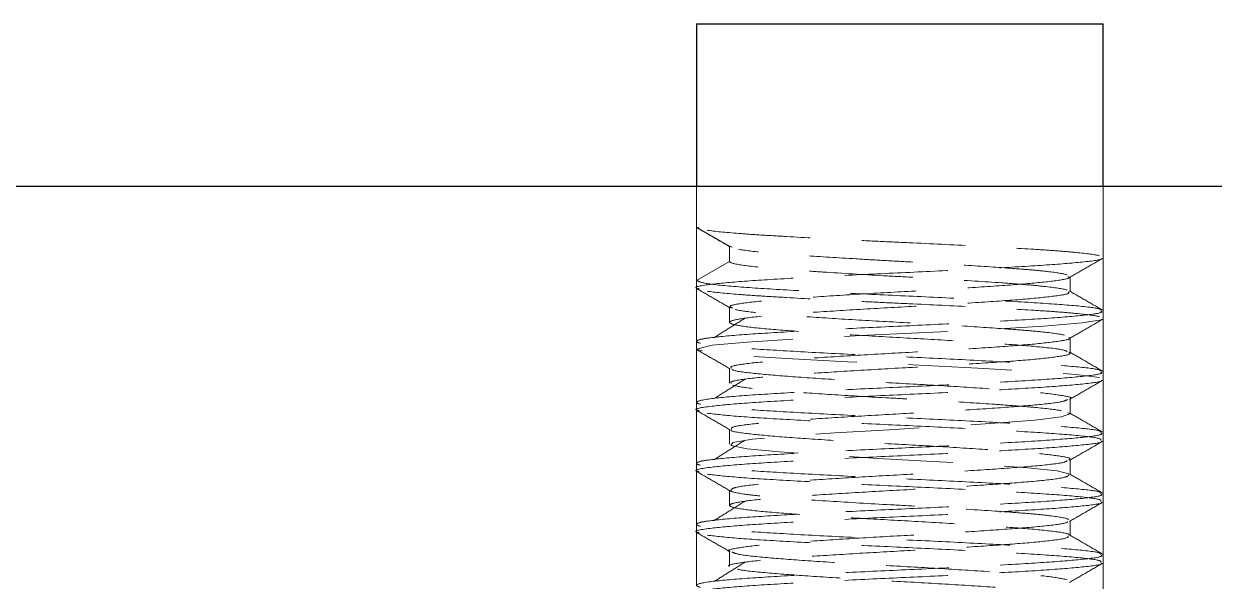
# Model space of a CAD drawing. Header units: millimetres. Extents: x 15 to 415, y 5 to 292.
# Drawn here: x 94.9 to 109.53, y 94.17 to 101.03 of the extents above; entities that cross this region are included whole.
import ezdxf

# ---------------------------------------------------------------- set-up
doc = ezdxf.new("R2010")
doc.units = ezdxf.units.MM
doc.linetypes.add('HIDDEN', pattern=[1.905, 1.27, -0.635])

msp = doc.modelspace()

# ---------------------------------------------------------------- linework, layer by layer
at = {"color": 7, "linetype": 'Continuous', "lineweight": 25}
for p, q in [((103.169, 101.028), (103.169, 99.028)), ((103.169, 101.028), (108.169, 101.028)), ((108.169, 99.028), (108.169, 101.028)), ((158.169, 99.028), (53.169, 99.028))]:
    msp.add_line(p, q, dxfattribs=at)
at = {"color": 7, "linetype": 'HIDDEN', "lineweight": 18}
for p, q in [((103.169, 99.028), (103.169, 98.528)), ((108.169, 98.153), (108.169, 99.028)), ((103.169, 98.528), (103.202, 98.518)), ((103.169, 98.528), (103.169, 97.872)), ((103.575, 98.293), (103.169, 98.528)), ((103.575, 98.293), (103.607, 98.282)), ((103.575, 98.106), (103.575, 98.293)), ((103.169, 97.872), (103.575, 98.106)), ((108.169, 97.497), (108.169, 98.153)), ((107.763, 97.731), (107.763, 97.918)), ((103.169, 97.872), (103.169, 97.778)), ((103.169, 97.778), (103.169, 97.122)), ((103.575, 97.543), (103.575, 97.356)), ((103.575, 97.543), (103.575, 97.356)), ((108.169, 97.403), (108.169, 97.497)), ((108.169, 96.747), (108.169, 97.403)), ((107.763, 96.981), (107.763, 97.168)), ((103.169, 97.122), (103.169, 97.028)), ((103.169, 97.028), (103.202, 97.018)), ((103.169, 97.028), (103.169, 96.372)), ((103.575, 96.793), (103.575, 96.606)), ((103.575, 96.793), (103.575, 96.606)), ((108.169, 96.653), (108.169, 96.747)), ((108.169, 95.997), (108.169, 96.653)), ((107.763, 96.231), (107.763, 96.418)), ((103.169, 96.372), (103.169, 96.278)), ((103.169, 96.278), (103.169, 95.622)), ((103.575, 96.043), (103.575, 95.856)), ((103.575, 96.043), (103.575, 95.856)), ((108.169, 95.903), (108.169, 95.997)), ((108.169, 95.247), (108.169, 95.903)), ((103.169, 95.622), (103.169, 95.528)), ((107.763, 95.481), (107.763, 95.668)), ((103.169, 95.528), (103.169, 94.872)), ((103.575, 95.293), (103.575, 95.106)), ((103.575, 95.293), (103.575, 95.106)), ((108.169, 95.153), (108.169, 95.247)), ((108.169, 94.497), (108.169, 95.153)), ((103.169, 94.872), (103.169, 94.778)), ((107.763, 94.731), (107.763, 94.918)), ((103.169, 94.778), (103.169, 94.122)), ((103.575, 94.543), (103.575, 94.356)), ((103.575, 94.543), (103.575, 94.356)), ((108.169, 94.403), (108.169, 94.497)), ((108.169, 93.747), (108.169, 94.403))]:
    msp.add_line(p, q, dxfattribs=at)
at = {"color": 7, "linetype": 'HIDDEN', "lineweight": 18, "flags": 128}
for points in [[(108.145, 97.393), (108.148, 97.388), (107.911, 97.348), (107.437, 97.309), (106.777, 97.27), (105.991, 97.23), (105.186, 97.193), (104.416, 97.152), (103.792, 97.114), (103.36, 97.075), (103.169, 97.028), (103.301, 96.989), (103.689, 96.949), (104.276, 96.911), (105.026, 96.871), (105.829, 96.833), (106.626, 96.793), (107.32, 96.754), (107.832, 96.716), (108.122, 96.676), (108.122, 96.676)], [(107.73, 96.243), (107.763, 96.231), (107.653, 96.192), (107.329, 96.152), (106.836, 96.114), (106.209, 96.074), (105.536, 96.036), (104.868, 95.997), (104.287, 95.957), (103.858, 95.919), (103.615, 95.879), (103.592, 95.841), (103.792, 95.801), (104.188, 95.762), (104.741, 95.723), (105.399, 95.683), (106.073, 95.646), (106.718, 95.605), (107.241, 95.567), (107.604, 95.528), (107.759, 95.488), (107.759, 95.488)]]:
    msp.add_lwpolyline(points, dxfattribs=at)
at = {"color": 7, "linetype": 'HIDDEN', "lineweight": 18}
for points, knots in [([(103.177, 98.518), (103.245, 98.479), (103.381, 98.4), (103.517, 98.322), (103.585, 98.282)], [0, 0, 0, 0, 0.500132, 1, 1, 1, 1]), ([(103.301, 98.489), (103.39, 98.475), (103.523, 98.462), (103.772, 98.443), (103.861, 98.436), (104.056, 98.424), (104.163, 98.418), (104.503, 98.398), (104.76, 98.384), (105.159, 98.364), (105.294, 98.358), (105.563, 98.345), (105.695, 98.339), (106.098, 98.32), (106.371, 98.307), (106.881, 98.28), (107.118, 98.266), (107.421, 98.248), (107.513, 98.242), (107.685, 98.229), (107.763, 98.222), (107.97, 98.202), (108.069, 98.189), (108.122, 98.176)], [0, 0, 0, 0, 0.125, 0.125, 0.1875, 0.1875, 0.25, 0.25, 0.375, 0.375, 0.4375, 0.4375, 0.5, 0.5, 0.625, 0.625, 0.75, 0.75, 0.8125, 0.8125, 0.875, 0.875, 1, 1, 1, 1]), ([(107.724, 97.941), (107.68, 97.954), (107.597, 97.968), (107.423, 97.988), (107.358, 97.995), (107.214, 98.007), (107.136, 98.013), (106.883, 98.032), (106.684, 98.045), (106.257, 98.073), (106.028, 98.086), (105.691, 98.105), (105.58, 98.111), (105.355, 98.123), (105.242, 98.13), (104.908, 98.15), (104.693, 98.164), (104.407, 98.183), (104.318, 98.19), (104.155, 98.202), (104.08, 98.208), (103.872, 98.227), (103.76, 98.241), (103.686, 98.255)], [0, 0, 0, 0, 0.125, 0.125, 0.1875, 0.1875, 0.25, 0.25, 0.375, 0.375, 0.5, 0.5, 0.5625, 0.5625, 0.625, 0.625, 0.75, 0.75, 0.8125, 0.8125, 0.875, 0.875, 1, 1, 1, 1]), ([(108.145, 98.143), (108.147, 98.142), (108.163, 98.127), (107.937, 98.097), (107.473, 98.059), (106.793, 98.02), (106.003, 97.98), (105.172, 97.943), (104.399, 97.902), (103.753, 97.864), (103.303, 97.822), (103.115, 97.79), (103.189, 97.771), (103.202, 97.768)], [0, 0, 0, 0, 0.015314, 0.120334, 0.224233, 0.328131, 0.433152, 0.536112, 0.64136, 0.744635, 0.849203, 0.973988, 1, 1, 1, 1]), ([(107.724, 97.754), (107.674, 97.768), (107.575, 97.784), (107.367, 97.806), (107.288, 97.814), (107.116, 97.827), (107.023, 97.834), (106.714, 97.856), (106.475, 97.872), (106.1, 97.894), (105.972, 97.902), (105.719, 97.916), (105.594, 97.922), (105.214, 97.944), (104.958, 97.959), (104.61, 97.982), (104.5, 97.989), (104.296, 98.004), (104.204, 98.011), (103.949, 98.032), (103.809, 98.047), (103.622, 98.077), (103.575, 98.092), (103.575, 98.106)], [0, 0, 0, 0, 0.125, 0.125, 0.1875, 0.1875, 0.25, 0.25, 0.375, 0.375, 0.4375, 0.4375, 0.5, 0.5, 0.625, 0.625, 0.6875, 0.6875, 0.75, 0.75, 0.875, 0.875, 1, 1, 1, 1]), ([(107.754, 97.907), (107.821, 97.947), (107.957, 98.025), (108.093, 98.104), (108.161, 98.143)], [0, 0, 0, 0, 0.499869, 1, 1, 1, 1]), ([(107.737, 97.918), (107.744, 97.913), (107.767, 97.896), (107.573, 97.863), (107.179, 97.825), (106.611, 97.786), (105.948, 97.745), (105.252, 97.709), (104.605, 97.667), (104.065, 97.63), (103.707, 97.59), (103.547, 97.557), (103.596, 97.538), (103.612, 97.532)], [0, 0, 0, 0, 0.039618, 0.141558, 0.242408, 0.343257, 0.445197, 0.545135, 0.647296, 0.747539, 0.849039, 0.950541, 1, 1, 1, 1]), ([(103.169, 97.872), (103.195, 97.859), (103.247, 97.833), (103.653, 97.792), (104.255, 97.755), (105.009, 97.714), (105.836, 97.677), (106.642, 97.637), (107.35, 97.597), (107.863, 97.56), (108.132, 97.528), (108.131, 97.511), (108.131, 97.506)], [0, 0, 0, 0, 0.106764, 0.21468, 0.320479, 0.428629, 0.534751, 0.642203, 0.749656, 0.855778, 0.963927, 1, 1, 1, 1]), ([(103.177, 97.769), (103.245, 97.729), (103.381, 97.65), (103.517, 97.572), (103.585, 97.532)], [0, 0, 0, 0, 0.500131, 1, 1, 1, 1]), ([(103.301, 97.739), (103.39, 97.725), (103.523, 97.712), (103.772, 97.693), (103.861, 97.686), (104.056, 97.674), (104.163, 97.668), (104.503, 97.648), (104.76, 97.634), (105.159, 97.614), (105.294, 97.608), (105.563, 97.595), (105.695, 97.589), (106.098, 97.57), (106.371, 97.557), (106.881, 97.53), (107.118, 97.516), (107.421, 97.498), (107.513, 97.492), (107.685, 97.479), (107.763, 97.472), (107.97, 97.452), (108.069, 97.439), (108.122, 97.426)], [0, 0, 0, 0, 0.125, 0.125, 0.1875, 0.1875, 0.25, 0.25, 0.375, 0.375, 0.4375, 0.4375, 0.5, 0.5, 0.625, 0.625, 0.75, 0.75, 0.8125, 0.8125, 0.875, 0.875, 1, 1, 1, 1]), ([(108.161, 97.506), (108.093, 97.545), (107.957, 97.624), (107.821, 97.703), (107.753, 97.742)], [0, 0, 0, 0, 0.5001315, 1, 1, 1, 1]), ([(107.737, 97.731), (107.744, 97.726), (107.767, 97.708), (107.573, 97.676), (107.179, 97.637), (106.611, 97.599), (105.948, 97.558), (105.253, 97.521), (104.604, 97.48), (104.067, 97.443), (103.7, 97.403), (103.542, 97.363), (103.61, 97.326), (103.896, 97.284), (104.372, 97.248), (104.983, 97.207), (105.669, 97.168), (106.354, 97.13), (106.968, 97.089), (107.435, 97.052), (107.702, 97.018), (107.72, 96.999), (107.726, 96.993)], [0, 0, 0, 0, 0.020832, 0.074184, 0.126966, 0.179747, 0.2331, 0.285404, 0.338872, 0.391336, 0.444458, 0.497581, 0.550045, 0.603513, 0.655817, 0.709169, 0.761952, 0.814732, 0.868085, 0.920389, 0.973857, 1, 1, 1, 1]), ([(108.138, 97.497), (108.146, 97.492), (108.173, 97.474), (107.942, 97.441), (107.472, 97.403), (106.794, 97.364), (106.002, 97.324), (105.172, 97.287), (104.398, 97.246), (103.756, 97.208), (103.289, 97.166), (103.115, 97.124), (103.259, 97.083), (103.65, 97.042), (104.256, 97.005), (105.009, 96.964), (105.836, 96.927), (106.642, 96.887), (107.35, 96.847), (107.863, 96.81), (108.132, 96.778), (108.131, 96.761), (108.131, 96.756)], [0, 0, 0, 0, 0.020786, 0.074018, 0.126683, 0.179347, 0.23258, 0.284769, 0.338117, 0.390465, 0.443469, 0.50672, 0.559384, 0.612617, 0.664806, 0.718154, 0.770502, 0.823506, 0.87651, 0.928858, 0.982206, 1, 1, 1, 1]), ([(107.693, 97.199), (107.633, 97.212), (107.536, 97.226), (107.344, 97.246), (107.273, 97.252), (107.12, 97.265), (107.037, 97.271), (106.767, 97.29), (106.559, 97.304), (106.121, 97.331), (105.892, 97.344), (105.446, 97.368), (105.216, 97.381), (104.779, 97.408), (104.571, 97.422), (104.301, 97.441), (104.218, 97.447), (104.065, 97.459), (103.994, 97.466), (103.803, 97.486), (103.705, 97.499), (103.646, 97.513)], [0, 0, 0, 0, 0.125, 0.125, 0.1875, 0.1875, 0.25, 0.25, 0.375, 0.375, 0.5, 0.5, 0.625, 0.625, 0.75, 0.75, 0.8125, 0.8125, 0.875, 0.875, 1, 1, 1, 1]), ([(103.766, 97.407), (103.704, 97.368), (103.579, 97.29), (103.454, 97.211), (103.391, 97.172)], [0, 0, 0, 0, 0.4999797, 1, 1, 1, 1]), ([(107.754, 97.157), (107.821, 97.197), (107.957, 97.275), (108.093, 97.354), (108.161, 97.394)], [0, 0, 0, 0, 0.499869, 1, 1, 1, 1]), ([(103.402, 97.172), (103.388, 97.171), (103.197, 97.154), (103.183, 97.137), (103.169, 97.122)], [0, 0, 0, 0, 0.07601, 1, 1, 1, 1]), ([(107.746, 97.168), (107.751, 97.166), (107.784, 97.151), (107.627, 97.122), (107.275, 97.082), (106.734, 97.044), (106.087, 97.003), (105.391, 96.966), (104.728, 96.926), (104.16, 96.887), (103.766, 96.849), (103.572, 96.816), (103.595, 96.798), (103.601, 96.793)], [0, 0, 0, 0, 0.020081, 0.124688, 0.229298, 0.332608, 0.437897, 0.540894, 0.645954, 0.749893, 0.853827, 0.958889, 1, 1, 1, 1]), ([(103.177, 97.018), (103.245, 96.979), (103.381, 96.9), (103.517, 96.822), (103.585, 96.782)], [0, 0, 0, 0, 0.500131, 1, 1, 1, 1]), ([(107.746, 96.981), (107.751, 96.979), (107.785, 96.963), (107.627, 96.934), (107.275, 96.894), (106.734, 96.857), (106.087, 96.816), (105.391, 96.779), (104.728, 96.738), (104.16, 96.7), (103.766, 96.661), (103.572, 96.629), (103.595, 96.611), (103.601, 96.606)], [0, 0, 0, 0, 0.020291, 0.124896, 0.229504, 0.332811, 0.438098, 0.541093, 0.646151, 0.750088, 0.85402, 0.95908, 1, 1, 1, 1]), ([(108.161, 96.756), (108.093, 96.795), (107.957, 96.874), (107.821, 96.953), (107.753, 96.992)], [0, 0, 0, 0, 0.500131, 1, 1, 1, 1]), ([(108.138, 96.747), (108.146, 96.742), (108.173, 96.724), (107.942, 96.691), (107.472, 96.653), (106.794, 96.614), (106.002, 96.574), (105.172, 96.537), (104.398, 96.496), (103.756, 96.458), (103.289, 96.416), (103.115, 96.374), (103.259, 96.333), (103.65, 96.292), (104.256, 96.255), (105.009, 96.214), (105.836, 96.177), (106.642, 96.137), (107.35, 96.097), (107.863, 96.06), (108.132, 96.028), (108.131, 96.011), (108.131, 96.006)], [0, 0, 0, 0, 0.020786, 0.074018, 0.126683, 0.179347, 0.23258, 0.284769, 0.338117, 0.390465, 0.443469, 0.50672, 0.559384, 0.612617, 0.664806, 0.718154, 0.770502, 0.823506, 0.87651, 0.928858, 0.982206, 1, 1, 1, 1]), ([(103.608, 96.782), (103.608, 96.778), (103.608, 96.762), (103.832, 96.73), (104.261, 96.693), (104.854, 96.653), (105.529, 96.613), (106.222, 96.576), (106.851, 96.534), (107.365, 96.498), (107.67, 96.457), (107.8, 96.431), (107.763, 96.418), (107.763, 96.418)], [0, 0, 0, 0, 0.032052, 0.140644, 0.247199, 0.355087, 0.46298, 0.569531, 0.678124, 0.784353, 0.892709, 0.999911, 1, 1, 1, 1]), ([(108.145, 96.643), (108.147, 96.642), (108.163, 96.627), (107.937, 96.597), (107.473, 96.559), (106.793, 96.52), (106.003, 96.48), (105.172, 96.443), (104.399, 96.402), (103.753, 96.364), (103.303, 96.322), (103.115, 96.29), (103.189, 96.271), (103.202, 96.268)], [0, 0, 0, 0, 0.015318, 0.120334, 0.22423, 0.328124, 0.433141, 0.536098, 0.641342, 0.744614, 0.849178, 0.973958, 1, 1, 1, 1]), ([(103.766, 96.657), (103.704, 96.618), (103.579, 96.54), (103.454, 96.461), (103.391, 96.422)], [0, 0, 0, 0, 0.4999797, 1, 1, 1, 1]), ([(107.653, 96.27), (107.578, 96.283), (107.467, 96.297), (107.258, 96.316), (107.183, 96.322), (107.02, 96.334), (106.931, 96.341), (106.645, 96.361), (106.43, 96.374), (106.096, 96.394), (105.983, 96.401), (105.758, 96.414), (105.647, 96.42), (105.31, 96.438), (105.081, 96.452), (104.654, 96.479), (104.455, 96.492), (104.202, 96.511), (104.124, 96.517), (103.98, 96.53), (103.915, 96.536), (103.742, 96.556), (103.659, 96.57), (103.615, 96.583)], [0, 0, 0, 0, 0.125, 0.125, 0.1875, 0.1875, 0.25, 0.25, 0.375, 0.375, 0.4375, 0.4375, 0.5, 0.5, 0.625, 0.625, 0.75, 0.75, 0.8125, 0.8125, 0.875, 0.875, 1, 1, 1, 1]), ([(107.754, 96.407), (107.821, 96.447), (107.957, 96.525), (108.093, 96.604), (108.161, 96.643)], [0, 0, 0, 0, 0.499869, 1, 1, 1, 1]), ([(107.731, 96.407), (107.714, 96.398), (107.673, 96.376), (107.356, 96.339), (106.855, 96.302), (106.222, 96.261), (105.53, 96.224), (104.854, 96.184), (104.263, 96.144), (103.829, 96.107), (103.592, 96.071), (103.599, 96.051), (103.601, 96.043)], [0, 0, 0, 0, 0.075819, 0.184097, 0.290246, 0.398757, 0.505233, 0.613041, 0.720854, 0.827326, 0.935838, 1, 1, 1, 1]), ([(103.177, 96.268), (103.245, 96.229), (103.381, 96.15), (103.517, 96.072), (103.585, 96.032)], [0, 0, 0, 0, 0.500131, 1, 1, 1, 1]), ([(103.301, 96.239), (103.414, 96.225), (103.639, 96.199), (104.259, 96.162), (105.008, 96.121), (105.836, 96.083), (106.643, 96.043), (107.349, 96.004), (107.867, 95.966), (108.149, 95.93), (108.141, 95.91), (108.138, 95.903)], [0, 0, 0, 0, 0.117195, 0.232091, 0.34954, 0.464787, 0.581478, 0.698169, 0.813416, 0.930864, 1, 1, 1, 1]), ([(108.161, 96.006), (108.093, 96.045), (107.957, 96.124), (107.821, 96.203), (107.753, 96.242)], [0, 0, 0, 0, 0.500131, 1, 1, 1, 1]), ([(108.138, 95.997), (108.146, 95.992), (108.173, 95.974), (107.942, 95.941), (107.472, 95.903), (106.794, 95.864), (106.002, 95.824), (105.172, 95.787), (104.398, 95.746), (103.756, 95.708), (103.289, 95.666), (103.115, 95.624), (103.259, 95.583), (103.65, 95.542), (104.256, 95.505), (105.009, 95.464), (105.836, 95.427), (106.642, 95.387), (107.35, 95.347), (107.863, 95.31), (108.132, 95.278), (108.131, 95.261), (108.131, 95.256)], [0, 0, 0, 0, 0.020786, 0.074018, 0.126683, 0.179347, 0.23258, 0.284769, 0.338117, 0.390465, 0.443469, 0.50672, 0.559384, 0.612617, 0.664806, 0.718154, 0.770502, 0.823506, 0.87651, 0.928858, 0.982206, 1, 1, 1, 1]), ([(103.595, 96.032), (103.594, 96.031), (103.582, 96.017), (103.771, 95.988), (104.158, 95.95), (104.727, 95.911), (105.389, 95.87), (106.086, 95.834), (106.733, 95.792), (107.275, 95.755), (107.627, 95.715), (107.784, 95.686), (107.751, 95.671), (107.746, 95.668)], [0, 0, 0, 0, 0.010451, 0.118826, 0.226047, 0.333259, 0.441637, 0.547883, 0.656493, 0.763067, 0.870973, 0.978886, 1, 1, 1, 1]), ([(108.145, 95.893), (108.147, 95.892), (108.163, 95.877), (107.937, 95.847), (107.473, 95.809), (106.793, 95.77), (106.003, 95.73), (105.172, 95.693), (104.399, 95.652), (103.753, 95.614), (103.303, 95.572), (103.115, 95.54), (103.189, 95.521), (103.202, 95.518)], [0, 0, 0, 0, 0.015344, 0.120367, 0.224268, 0.328169, 0.433192, 0.536155, 0.641404, 0.744682, 0.849252, 0.97404, 1, 1, 1, 1]), ([(103.766, 95.907), (103.704, 95.868), (103.579, 95.79), (103.454, 95.711), (103.391, 95.672)], [0, 0, 0, 0, 0.49998, 1, 1, 1, 1]), ([(107.754, 95.657), (107.821, 95.697), (107.957, 95.775), (108.093, 95.854), (108.161, 95.894)], [0, 0, 0, 0, 0.499869, 1, 1, 1, 1]), ([(103.402, 95.672), (103.388, 95.671), (103.197, 95.654), (103.183, 95.637), (103.169, 95.622)], [0, 0, 0, 0, 0.07601, 1, 1, 1, 1]), ([(107.726, 95.657), (107.72, 95.651), (107.703, 95.631), (107.436, 95.597), (106.969, 95.56), (106.356, 95.519), (105.67, 95.481), (104.984, 95.442), (104.372, 95.402), (103.901, 95.365), (103.615, 95.326), (103.599, 95.304), (103.592, 95.293)], [0, 0, 0, 0, 0.053855, 0.162386, 0.268554, 0.376847, 0.483989, 0.59112, 0.699418, 0.805584, 0.914113, 1, 1, 1, 1]), ([(103.177, 95.519), (103.245, 95.479), (103.381, 95.4), (103.517, 95.322), (103.585, 95.282)], [0, 0, 0, 0, 0.500131, 1, 1, 1, 1]), ([(103.301, 95.489), (103.414, 95.475), (103.639, 95.449), (104.259, 95.412), (105.008, 95.371), (105.836, 95.333), (106.643, 95.293), (107.349, 95.254), (107.867, 95.216), (108.149, 95.18), (108.141, 95.16), (108.138, 95.153)], [0, 0, 0, 0, 0.117195, 0.232091, 0.34954, 0.464787, 0.581478, 0.698169, 0.813416, 0.930864, 1, 1, 1, 1]), ([(107.746, 95.481), (107.739, 95.471), (107.724, 95.448), (107.439, 95.409), (106.968, 95.373), (106.356, 95.332), (105.67, 95.293), (104.984, 95.255), (104.373, 95.214), (103.897, 95.177), (103.611, 95.136), (103.542, 95.099), (103.699, 95.059), (104.066, 95.019), (104.603, 94.982), (105.251, 94.941), (105.947, 94.904), (106.61, 94.863), (107.18, 94.825), (107.567, 94.786), (107.756, 94.758), (107.745, 94.744), (107.744, 94.742)], [0, 0, 0, 0, 0.042174, 0.095641, 0.147945, 0.201295, 0.254079, 0.306857, 0.360209, 0.412512, 0.465978, 0.518443, 0.571563, 0.624686, 0.677148, 0.730615, 0.782919, 0.836269, 0.889053, 0.94183, 0.995183, 1, 1, 1, 1]), ([(108.161, 95.256), (108.093, 95.295), (107.957, 95.374), (107.821, 95.453), (107.753, 95.492)], [0, 0, 0, 0, 0.5001315, 1, 1, 1, 1]), ([(108.138, 95.247), (108.146, 95.242), (108.173, 95.224), (107.942, 95.191), (107.472, 95.153), (106.794, 95.114), (106.002, 95.074), (105.172, 95.037), (104.398, 94.996), (103.756, 94.958), (103.289, 94.916), (103.115, 94.874), (103.259, 94.833), (103.65, 94.792), (104.256, 94.755), (105.009, 94.714), (105.836, 94.677), (106.642, 94.637), (107.35, 94.597), (107.863, 94.56), (108.132, 94.528), (108.131, 94.511), (108.131, 94.506)], [0, 0, 0, 0, 0.0207858, 0.0740184, 0.1266832, 0.1793471, 0.2325802, 0.284769, 0.3381169, 0.3904653, 0.4434688, 0.50672, 0.5593844, 0.6126172, 0.6648061, 0.718154, 0.7705022, 0.823506, 0.8765102, 0.9288581, 0.9822061, 1, 1, 1, 1]), ([(107.746, 94.933), (107.713, 94.948), (107.631, 94.963), (107.444, 94.986), (107.371, 94.993), (107.21, 95.008), (107.122, 95.014), (106.832, 95.036), (106.602, 95.051), (106.233, 95.074), (106.107, 95.081), (105.853, 95.096), (105.727, 95.103), (105.349, 95.123), (105.091, 95.139), (104.611, 95.169), (104.392, 95.184), (104.121, 95.205), (104.038, 95.212), (103.889, 95.226), (103.824, 95.234), (103.66, 95.257), (103.596, 95.272), (103.579, 95.286)], [0, 0, 0, 0, 0.125, 0.125, 0.1875, 0.1875, 0.25, 0.25, 0.375, 0.375, 0.4375, 0.4375, 0.5, 0.5, 0.625, 0.625, 0.75, 0.75, 0.8125, 0.8125, 0.875, 0.875, 1, 1, 1, 1]), ([(108.145, 95.143), (108.147, 95.142), (108.163, 95.127), (107.937, 95.097), (107.473, 95.059), (106.793, 95.02), (106.003, 94.98), (105.172, 94.943), (104.399, 94.902), (103.753, 94.864), (103.303, 94.822), (103.115, 94.79), (103.189, 94.771), (103.202, 94.768)], [0, 0, 0, 0, 0.015263, 0.120286, 0.224188, 0.328089, 0.433112, 0.536075, 0.641325, 0.744603, 0.849173, 0.973962, 1, 1, 1, 1]), ([(103.766, 95.157), (103.704, 95.118), (103.579, 95.04), (103.454, 94.961), (103.391, 94.922)], [0, 0, 0, 0, 0.49998, 1, 1, 1, 1]), ([(107.753, 94.907), (107.821, 94.947), (107.957, 95.025), (108.093, 95.104), (108.161, 95.143)], [0, 0, 0, 0, 0.499869, 1, 1, 1, 1]), ([(103.402, 94.922), (103.388, 94.921), (103.197, 94.904), (103.183, 94.887), (103.169, 94.872)], [0, 0, 0, 0, 0.07601, 1, 1, 1, 1]), ([(107.731, 94.907), (107.731, 94.903), (107.731, 94.887), (107.506, 94.855), (107.078, 94.818), (106.485, 94.778), (105.81, 94.738), (105.117, 94.701), (104.488, 94.659), (103.974, 94.623), (103.668, 94.582), (103.538, 94.556), (103.575, 94.543), (103.575, 94.543)], [0, 0, 0, 0, 0.031959, 0.14055, 0.247107, 0.354993, 0.462889, 0.569438, 0.678032, 0.784262, 0.892616, 0.999821, 1, 1, 1, 1]), ([(103.177, 94.768), (103.245, 94.729), (103.381, 94.65), (103.517, 94.572), (103.585, 94.532)], [0, 0, 0, 0, 0.5001309, 1, 1, 1, 1]), ([(103.301, 94.739), (103.414, 94.725), (103.639, 94.699), (104.259, 94.662), (105.008, 94.621), (105.836, 94.583), (106.643, 94.543), (107.349, 94.504), (107.867, 94.466), (108.149, 94.43), (108.141, 94.41), (108.138, 94.403)], [0, 0, 0, 0, 0.117195, 0.232091, 0.34954, 0.464787, 0.581478, 0.698169, 0.813416, 0.930864, 1, 1, 1, 1]), ([(107.737, 94.731), (107.74, 94.723), (107.747, 94.703), (107.511, 94.667), (107.077, 94.63), (106.486, 94.59), (105.81, 94.551), (105.117, 94.513), (104.488, 94.472), (103.974, 94.435), (103.668, 94.394), (103.538, 94.369), (103.575, 94.356), (103.575, 94.356)], [0, 0, 0, 0, 0.061955, 0.167191, 0.270456, 0.375009, 0.479571, 0.582828, 0.688066, 0.791014, 0.89602, 0.999913, 1, 1, 1, 1]), ([(108.161, 94.506), (108.093, 94.545), (107.957, 94.624), (107.821, 94.703), (107.753, 94.742)], [0, 0, 0, 0, 0.5001315, 1, 1, 1, 1]), ([(103.607, 94.532), (103.624, 94.523), (103.666, 94.501), (103.982, 94.464), (104.483, 94.427), (105.116, 94.386), (105.807, 94.349), (106.485, 94.309), (107.071, 94.269), (107.525, 94.232), (107.657, 94.205), (107.724, 94.191)], [0, 0, 0, 0, 0.080924, 0.19664, 0.310076, 0.426038, 0.539828, 0.655036, 0.770256, 0.884036, 1, 1, 1, 1]), ([(108.145, 94.393), (108.147, 94.392), (108.163, 94.377), (107.937, 94.347), (107.473, 94.309), (106.793, 94.27), (106.003, 94.23), (105.172, 94.193), (104.399, 94.152), (103.753, 94.114), (103.303, 94.072), (103.115, 94.04), (103.189, 94.021), (103.202, 94.018)], [0, 0, 0, 0, 0.015314, 0.120334, 0.224233, 0.328131, 0.433152, 0.536112, 0.64136, 0.744635, 0.849203, 0.973988, 1, 1, 1, 1]), ([(108.138, 94.497), (108.146, 94.492), (108.173, 94.474), (107.942, 94.441), (107.472, 94.403), (106.794, 94.364), (106.002, 94.324), (105.172, 94.287), (104.398, 94.246), (103.756, 94.208), (103.289, 94.166), (103.115, 94.124), (103.259, 94.083), (103.65, 94.042), (104.256, 94.005), (105.009, 93.964), (105.836, 93.927), (106.642, 93.887), (107.35, 93.847), (107.863, 93.81), (108.132, 93.778), (108.131, 93.761), (108.131, 93.756)], [0, 0, 0, 0, 0.0207858, 0.0740184, 0.1266832, 0.1793471, 0.2325802, 0.284769, 0.3381169, 0.3904653, 0.4434688, 0.50672, 0.5593844, 0.6126172, 0.6648061, 0.718154, 0.7705022, 0.823506, 0.8765102, 0.9288581, 0.9822061, 1, 1, 1, 1]), ([(103.766, 94.407), (103.704, 94.368), (103.579, 94.29), (103.454, 94.211), (103.391, 94.172)], [0, 0, 0, 0, 0.49998, 1, 1, 1, 1]), ([(107.754, 94.157), (107.821, 94.197), (107.957, 94.275), (108.093, 94.354), (108.161, 94.393)], [0, 0, 0, 0, 0.499869, 1, 1, 1, 1]), ([(103.673, 94.322), (103.677, 94.32), (103.714, 94.306), (103.991, 94.277), (104.481, 94.24), (105.116, 94.199), (105.807, 94.161), (106.483, 94.122), (107.076, 94.082), (107.505, 94.044), (107.73, 94.013), (107.73, 93.996), (107.73, 93.993)], [0, 0, 0, 0, 0.013228, 0.133088, 0.250588, 0.370704, 0.488569, 0.607904, 0.72725, 0.845106, 0.965223, 1, 1, 1, 1])]:
    msp.add_open_spline(points, degree=3, knots=knots, dxfattribs=at)

doc.saveas('drawing.dxf')
